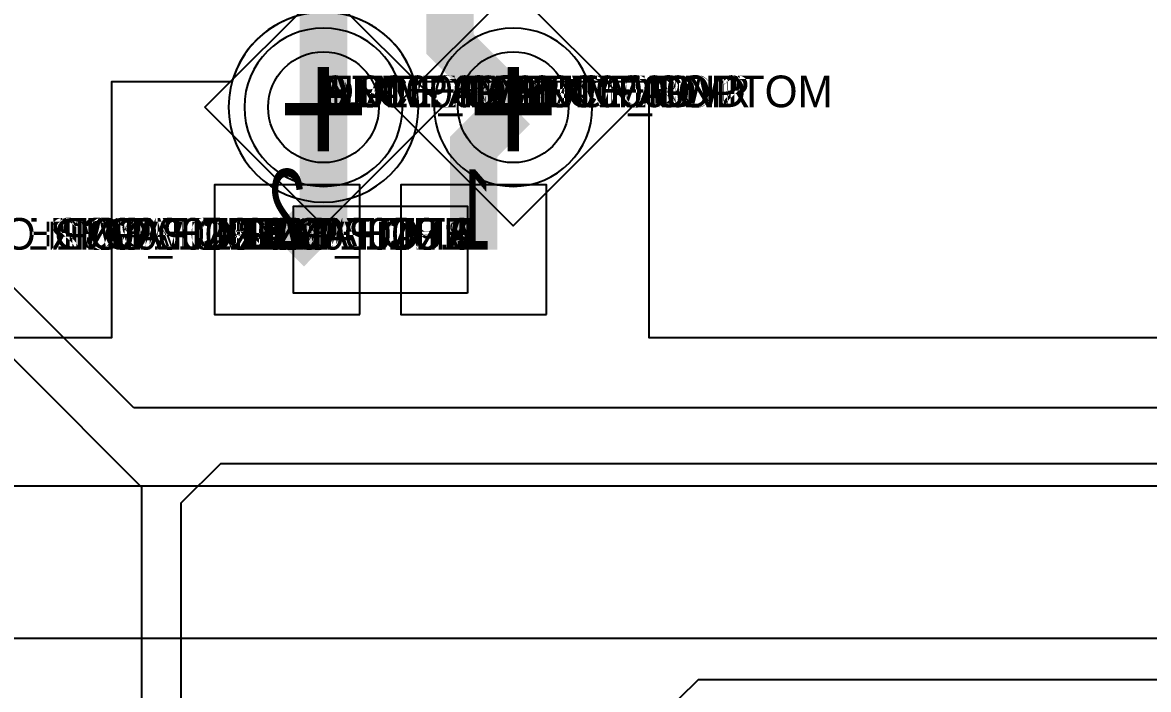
# Model space of a CAD drawing. Extents: x 0 to 323, y 0 to 320.
# Drawn here: x 31.1 to 38.22, y 32.97 to 37.19 of the extents above; entities that cross this region are included whole.
import ezdxf
from ezdxf.enums import TextEntityAlignment as Align

# ---------------------------------------------------------------- set-up
doc = ezdxf.new("R2010")
doc.units = 0
doc.header["$MEASUREMENT"] = 0
doc.layers.get('0').update_dxf_attribs({"linetype": 'CONTINUOUS'})
for name, color, linetype in [('CDN_FIGURES', 7, 'CONTINUOUS'), ('ETCH_BOTTOM', 7, 'CONTINUOUS'), ('ETCH_GND', 3, 'CONTINUOUS'), ('ETCH_INT1', 4, 'CONTINUOUS'), ('ETCH_INT2', 5, 'CONTINUOUS'), ('ETCH_PWR', 6, 'CONTINUOUS'), ('ETCH_TOP', 2, 'CONTINUOUS'), ('MANUFACTURING_NCLEGEND-1-6', 8, 'CONTINUOUS'), ('PACKAGE_GEOMETRY_ASSEMBLY_TOP', 11, 'CONTINUOUS'), ('PACKAGE_GEOMETRY_PIN_NUMBER', 9, 'CONTINUOUS')]:
    doc.layers.add(name, color=color, linetype=linetype)

# ---------------------------------------------------------------- blocks, each defined once
blk = doc.blocks.new('PAD_INFO')
for tag in ['SHAPE_TYPE', 'PAD_HEIGHT', 'PAD_LAYER', 'PAD_TYPE', 'PAD_WIDTH']:
    blk.add_attdef(tag, (0, 0), '', height=0.2)
at = {"flags": 2}
blk.add_attdef('CDN_TYPE', (0, 0), '', height=0.2, dxfattribs=at)
blk = doc.blocks.new('DRILL_INFO')
at = {"flags": 2}
blk.add_attdef('CDN_TYPE', (0, 0), '', height=0.2, dxfattribs=at)
for tag in ['FSHAPE', 'FCHAR', 'DRILL_HEIGHT', 'DIAMETER', 'PLATED', 'DRILL_WIDTH']:
    blk.add_attdef(tag, (0, 0), '', height=0.2)
blk = doc.blocks.new('VIA0700X0300')
at = {"layer": 'ETCH_BOTTOM'}
blk.add_circle((0, 0), 0.35, dxfattribs=at)
at = {"layer": 'ETCH_GND'}
blk.add_circle((0, 0), 0.35, dxfattribs=at)
at = {"layer": 'ETCH_INT1'}
blk.add_circle((0, 0), 0.35, dxfattribs=at)
at = {"layer": 'ETCH_INT2'}
blk.add_circle((0, 0), 0.35, dxfattribs=at)
at = {"layer": 'ETCH_PWR'}
blk.add_circle((0, 0), 0.35, dxfattribs=at)
at = {"layer": 'ETCH_TOP'}
blk.add_circle((0, 0), 0.35, dxfattribs=at)
ref = blk.add_blockref('PAD_INFO', (0, 0))
ref.add_attrib('PAD_LAYER', 'ETCH_TOP', (0, 0), dxfattribs={"height": 0.2})
ref.add_attrib('SHAPE_TYPE', 'NULL', (0, 0), dxfattribs={"height": 0.2})
ref.add_attrib('PAD_TYPE', 'ANTIPAD', (0, 0), dxfattribs={"height": 0.2})
ref.add_attrib('PAD_WIDTH', '0.000000', (0, 0), dxfattribs={"height": 0.2})
ref.add_attrib('PAD_HEIGHT', '0.000000', (0, 0), dxfattribs={"height": 0.2})
ref = blk.add_blockref('PAD_INFO', (0, 0))
ref.add_attrib('PAD_LAYER', 'ETCH_GND', (0, 0), dxfattribs={"height": 0.2})
ref.add_attrib('SHAPE_TYPE', 'NULL', (0, 0), dxfattribs={"height": 0.2})
ref.add_attrib('PAD_TYPE', 'ANTIPAD', (0, 0), dxfattribs={"height": 0.2})
ref.add_attrib('PAD_WIDTH', '0.000000', (0, 0), dxfattribs={"height": 0.2})
ref.add_attrib('PAD_HEIGHT', '0.000000', (0, 0), dxfattribs={"height": 0.2})
ref = blk.add_blockref('PAD_INFO', (0, 0))
ref.add_attrib('PAD_LAYER', 'ETCH_INT1', (0, 0), dxfattribs={"height": 0.2})
ref.add_attrib('SHAPE_TYPE', 'NULL', (0, 0), dxfattribs={"height": 0.2})
ref.add_attrib('PAD_TYPE', 'ANTIPAD', (0, 0), dxfattribs={"height": 0.2})
ref.add_attrib('PAD_WIDTH', '0.000000', (0, 0), dxfattribs={"height": 0.2})
ref.add_attrib('PAD_HEIGHT', '0.000000', (0, 0), dxfattribs={"height": 0.2})
ref = blk.add_blockref('PAD_INFO', (0, 0))
ref.add_attrib('PAD_LAYER', 'ETCH_INT2', (0, 0), dxfattribs={"height": 0.2})
ref.add_attrib('SHAPE_TYPE', 'NULL', (0, 0), dxfattribs={"height": 0.2})
ref.add_attrib('PAD_TYPE', 'ANTIPAD', (0, 0), dxfattribs={"height": 0.2})
ref.add_attrib('PAD_WIDTH', '0.000000', (0, 0), dxfattribs={"height": 0.2})
ref.add_attrib('PAD_HEIGHT', '0.000000', (0, 0), dxfattribs={"height": 0.2})
ref = blk.add_blockref('PAD_INFO', (0, 0))
ref.add_attrib('PAD_LAYER', 'ETCH_PWR', (0, 0), dxfattribs={"height": 0.2})
ref.add_attrib('SHAPE_TYPE', 'NULL', (0, 0), dxfattribs={"height": 0.2})
ref.add_attrib('PAD_TYPE', 'ANTIPAD', (0, 0), dxfattribs={"height": 0.2})
ref.add_attrib('PAD_WIDTH', '0.000000', (0, 0), dxfattribs={"height": 0.2})
ref.add_attrib('PAD_HEIGHT', '0.000000', (0, 0), dxfattribs={"height": 0.2})
ref = blk.add_blockref('PAD_INFO', (0, 0))
ref.add_attrib('PAD_LAYER', 'ETCH_BOTTOM', (0, 0), dxfattribs={"height": 0.2})
ref.add_attrib('SHAPE_TYPE', 'NULL', (0, 0), dxfattribs={"height": 0.2})
ref.add_attrib('PAD_TYPE', 'ANTIPAD', (0, 0), dxfattribs={"height": 0.2})
ref.add_attrib('PAD_WIDTH', '0.000000', (0, 0), dxfattribs={"height": 0.2})
ref.add_attrib('PAD_HEIGHT', '0.000000', (0, 0), dxfattribs={"height": 0.2})
ref = blk.add_blockref('PAD_INFO', (0, 0))
ref.add_attrib('PAD_LAYER', 'ETCH_TOP', (0, 0), dxfattribs={"height": 0.2})
ref.add_attrib('SHAPE_TYPE', 'NULL', (0, 0), dxfattribs={"height": 0.2})
ref.add_attrib('PAD_TYPE', 'THERMAL', (0, 0), dxfattribs={"height": 0.2})
ref.add_attrib('PAD_WIDTH', '0.000000', (0, 0), dxfattribs={"height": 0.2})
ref.add_attrib('PAD_HEIGHT', '0.000000', (0, 0), dxfattribs={"height": 0.2})
ref = blk.add_blockref('PAD_INFO', (0, 0))
ref.add_attrib('PAD_LAYER', 'ETCH_GND', (0, 0), dxfattribs={"height": 0.2})
ref.add_attrib('SHAPE_TYPE', 'NULL', (0, 0), dxfattribs={"height": 0.2})
ref.add_attrib('PAD_TYPE', 'THERMAL', (0, 0), dxfattribs={"height": 0.2})
ref.add_attrib('PAD_WIDTH', '0.000000', (0, 0), dxfattribs={"height": 0.2})
ref.add_attrib('PAD_HEIGHT', '0.000000', (0, 0), dxfattribs={"height": 0.2})
ref = blk.add_blockref('PAD_INFO', (0, 0))
ref.add_attrib('PAD_LAYER', 'ETCH_INT1', (0, 0), dxfattribs={"height": 0.2})
ref.add_attrib('SHAPE_TYPE', 'NULL', (0, 0), dxfattribs={"height": 0.2})
ref.add_attrib('PAD_TYPE', 'THERMAL', (0, 0), dxfattribs={"height": 0.2})
ref.add_attrib('PAD_WIDTH', '0.000000', (0, 0), dxfattribs={"height": 0.2})
ref.add_attrib('PAD_HEIGHT', '0.000000', (0, 0), dxfattribs={"height": 0.2})
ref = blk.add_blockref('PAD_INFO', (0, 0))
ref.add_attrib('PAD_LAYER', 'ETCH_INT2', (0, 0), dxfattribs={"height": 0.2})
ref.add_attrib('SHAPE_TYPE', 'NULL', (0, 0), dxfattribs={"height": 0.2})
ref.add_attrib('PAD_TYPE', 'THERMAL', (0, 0), dxfattribs={"height": 0.2})
ref.add_attrib('PAD_WIDTH', '0.000000', (0, 0), dxfattribs={"height": 0.2})
ref.add_attrib('PAD_HEIGHT', '0.000000', (0, 0), dxfattribs={"height": 0.2})
ref = blk.add_blockref('PAD_INFO', (0, 0))
ref.add_attrib('PAD_LAYER', 'ETCH_PWR', (0, 0), dxfattribs={"height": 0.2})
ref.add_attrib('SHAPE_TYPE', 'NULL', (0, 0), dxfattribs={"height": 0.2})
ref.add_attrib('PAD_TYPE', 'THERMAL', (0, 0), dxfattribs={"height": 0.2})
ref.add_attrib('PAD_WIDTH', '0.000000', (0, 0), dxfattribs={"height": 0.2})
ref.add_attrib('PAD_HEIGHT', '0.000000', (0, 0), dxfattribs={"height": 0.2})
ref = blk.add_blockref('PAD_INFO', (0, 0))
ref.add_attrib('PAD_LAYER', 'ETCH_BOTTOM', (0, 0), dxfattribs={"height": 0.2})
ref.add_attrib('SHAPE_TYPE', 'NULL', (0, 0), dxfattribs={"height": 0.2})
ref.add_attrib('PAD_TYPE', 'THERMAL', (0, 0), dxfattribs={"height": 0.2})
ref.add_attrib('PAD_WIDTH', '0.000000', (0, 0), dxfattribs={"height": 0.2})
ref.add_attrib('PAD_HEIGHT', '0.000000', (0, 0), dxfattribs={"height": 0.2})
ref = blk.add_blockref('PAD_INFO', (0, 0))
ref.add_attrib('PAD_LAYER', 'ETCH_TOP', (0, 0), dxfattribs={"height": 0.2})
ref.add_attrib('SHAPE_TYPE', 'CIRCLE', (0, 0), dxfattribs={"height": 0.2})
ref.add_attrib('PAD_TYPE', 'REGULAR', (0, 0), dxfattribs={"height": 0.2})
ref.add_attrib('PAD_WIDTH', '0.700000', (0, 0), dxfattribs={"height": 0.2})
ref.add_attrib('PAD_HEIGHT', '0.700000', (0, 0), dxfattribs={"height": 0.2})
ref = blk.add_blockref('PAD_INFO', (0, 0))
ref.add_attrib('PAD_LAYER', 'ETCH_GND', (0, 0), dxfattribs={"height": 0.2})
ref.add_attrib('SHAPE_TYPE', 'CIRCLE', (0, 0), dxfattribs={"height": 0.2})
ref.add_attrib('PAD_TYPE', 'REGULAR', (0, 0), dxfattribs={"height": 0.2})
ref.add_attrib('PAD_WIDTH', '0.700000', (0, 0), dxfattribs={"height": 0.2})
ref.add_attrib('PAD_HEIGHT', '0.700000', (0, 0), dxfattribs={"height": 0.2})
ref = blk.add_blockref('PAD_INFO', (0, 0))
ref.add_attrib('PAD_LAYER', 'ETCH_INT1', (0, 0), dxfattribs={"height": 0.2})
ref.add_attrib('SHAPE_TYPE', 'CIRCLE', (0, 0), dxfattribs={"height": 0.2})
ref.add_attrib('PAD_TYPE', 'REGULAR', (0, 0), dxfattribs={"height": 0.2})
ref.add_attrib('PAD_WIDTH', '0.700000', (0, 0), dxfattribs={"height": 0.2})
ref.add_attrib('PAD_HEIGHT', '0.700000', (0, 0), dxfattribs={"height": 0.2})
ref = blk.add_blockref('PAD_INFO', (0, 0))
ref.add_attrib('PAD_LAYER', 'ETCH_INT2', (0, 0), dxfattribs={"height": 0.2})
ref.add_attrib('SHAPE_TYPE', 'CIRCLE', (0, 0), dxfattribs={"height": 0.2})
ref.add_attrib('PAD_TYPE', 'REGULAR', (0, 0), dxfattribs={"height": 0.2})
ref.add_attrib('PAD_WIDTH', '0.700000', (0, 0), dxfattribs={"height": 0.2})
ref.add_attrib('PAD_HEIGHT', '0.700000', (0, 0), dxfattribs={"height": 0.2})
ref = blk.add_blockref('PAD_INFO', (0, 0))
ref.add_attrib('PAD_LAYER', 'ETCH_PWR', (0, 0), dxfattribs={"height": 0.2})
ref.add_attrib('SHAPE_TYPE', 'CIRCLE', (0, 0), dxfattribs={"height": 0.2})
ref.add_attrib('PAD_TYPE', 'REGULAR', (0, 0), dxfattribs={"height": 0.2})
ref.add_attrib('PAD_WIDTH', '0.700000', (0, 0), dxfattribs={"height": 0.2})
ref.add_attrib('PAD_HEIGHT', '0.700000', (0, 0), dxfattribs={"height": 0.2})
ref = blk.add_blockref('PAD_INFO', (0, 0))
ref.add_attrib('PAD_LAYER', 'ETCH_BOTTOM', (0, 0), dxfattribs={"height": 0.2})
ref.add_attrib('SHAPE_TYPE', 'CIRCLE', (0, 0), dxfattribs={"height": 0.2})
ref.add_attrib('PAD_TYPE', 'REGULAR', (0, 0), dxfattribs={"height": 0.2})
ref.add_attrib('PAD_WIDTH', '0.700000', (0, 0), dxfattribs={"height": 0.2})
ref.add_attrib('PAD_HEIGHT', '0.700000', (0, 0), dxfattribs={"height": 0.2})
ref = blk.add_blockref('DRILL_INFO', (0, 0))
ref.add_attrib('DIAMETER', '0.300000', (0, 0), dxfattribs={"height": 0.2})
ref.add_attrib('PLATED', 'PLATED', (0, 0), dxfattribs={"height": 0.2})
ref.add_attrib('FSHAPE', 'DIAMOND', (0, 0), dxfattribs={"height": 0.2})
ref.add_attrib('FCHAR', '+', (0, 0), dxfattribs={"height": 0.2})
ref.add_attrib('DRILL_WIDTH', '1.500000', (0, 0), dxfattribs={"height": 0.2})
ref.add_attrib('DRILL_HEIGHT', '1.500000', (0, 0), dxfattribs={"height": 0.2})
for tag in ['CDN_TYPE', 'PIN']:
    blk.add_attdef(tag, (0, 0), '', height=0.2)
at = {"flags": 2}
for tag in ['PSTKNAME', 'BBV']:
    blk.add_attdef(tag, (0, 0), '', height=0.2, dxfattribs=at)
blk = doc.blocks.new('FIGURE_DIAMOND')
at = {"layer": 'CDN_FIGURES'}
blk.add_lwpolyline([(-0.5, 0), (0, 0.5), (0.5, 0), (0, -0.5)], close=True, dxfattribs=at)
blk = doc.blocks.new('RC0920X0820TS')
at = {"layer": 'ETCH_TOP'}
blk.add_lwpolyline([(-0.46, -0.41), (-0.46, 0.41), (0.46, 0.41), (0.46, -0.41)], close=True, dxfattribs=at)
ref = blk.add_blockref('PAD_INFO', (0, 0))
ref.add_attrib('PAD_LAYER', 'ETCH_TOP', (0, 0), dxfattribs={"height": 0.2})
ref.add_attrib('SHAPE_TYPE', 'NULL', (0, 0), dxfattribs={"height": 0.2})
ref.add_attrib('PAD_TYPE', 'ANTIPAD', (0, 0), dxfattribs={"height": 0.2})
ref.add_attrib('PAD_WIDTH', '0.000000', (0, 0), dxfattribs={"height": 0.2})
ref.add_attrib('PAD_HEIGHT', '0.000000', (0, 0), dxfattribs={"height": 0.2})
ref = blk.add_blockref('PAD_INFO', (0, 0))
ref.add_attrib('PAD_LAYER', 'ETCH_GND', (0, 0), dxfattribs={"height": 0.2})
ref.add_attrib('SHAPE_TYPE', 'NULL', (0, 0), dxfattribs={"height": 0.2})
ref.add_attrib('PAD_TYPE', 'ANTIPAD', (0, 0), dxfattribs={"height": 0.2})
ref.add_attrib('PAD_WIDTH', '0.000000', (0, 0), dxfattribs={"height": 0.2})
ref.add_attrib('PAD_HEIGHT', '0.000000', (0, 0), dxfattribs={"height": 0.2})
ref = blk.add_blockref('PAD_INFO', (0, 0))
ref.add_attrib('PAD_LAYER', 'ETCH_INT1', (0, 0), dxfattribs={"height": 0.2})
ref.add_attrib('SHAPE_TYPE', 'NULL', (0, 0), dxfattribs={"height": 0.2})
ref.add_attrib('PAD_TYPE', 'ANTIPAD', (0, 0), dxfattribs={"height": 0.2})
ref.add_attrib('PAD_WIDTH', '0.000000', (0, 0), dxfattribs={"height": 0.2})
ref.add_attrib('PAD_HEIGHT', '0.000000', (0, 0), dxfattribs={"height": 0.2})
ref = blk.add_blockref('PAD_INFO', (0, 0))
ref.add_attrib('PAD_LAYER', 'ETCH_INT2', (0, 0), dxfattribs={"height": 0.2})
ref.add_attrib('SHAPE_TYPE', 'NULL', (0, 0), dxfattribs={"height": 0.2})
ref.add_attrib('PAD_TYPE', 'ANTIPAD', (0, 0), dxfattribs={"height": 0.2})
ref.add_attrib('PAD_WIDTH', '0.000000', (0, 0), dxfattribs={"height": 0.2})
ref.add_attrib('PAD_HEIGHT', '0.000000', (0, 0), dxfattribs={"height": 0.2})
ref = blk.add_blockref('PAD_INFO', (0, 0))
ref.add_attrib('PAD_LAYER', 'ETCH_PWR', (0, 0), dxfattribs={"height": 0.2})
ref.add_attrib('SHAPE_TYPE', 'NULL', (0, 0), dxfattribs={"height": 0.2})
ref.add_attrib('PAD_TYPE', 'ANTIPAD', (0, 0), dxfattribs={"height": 0.2})
ref.add_attrib('PAD_WIDTH', '0.000000', (0, 0), dxfattribs={"height": 0.2})
ref.add_attrib('PAD_HEIGHT', '0.000000', (0, 0), dxfattribs={"height": 0.2})
ref = blk.add_blockref('PAD_INFO', (0, 0))
ref.add_attrib('PAD_LAYER', 'ETCH_BOTTOM', (0, 0), dxfattribs={"height": 0.2})
ref.add_attrib('SHAPE_TYPE', 'NULL', (0, 0), dxfattribs={"height": 0.2})
ref.add_attrib('PAD_TYPE', 'ANTIPAD', (0, 0), dxfattribs={"height": 0.2})
ref.add_attrib('PAD_WIDTH', '0.000000', (0, 0), dxfattribs={"height": 0.2})
ref.add_attrib('PAD_HEIGHT', '0.000000', (0, 0), dxfattribs={"height": 0.2})
ref = blk.add_blockref('PAD_INFO', (0, 0))
ref.add_attrib('PAD_LAYER', 'ETCH_TOP', (0, 0), dxfattribs={"height": 0.2})
ref.add_attrib('SHAPE_TYPE', 'NULL', (0, 0), dxfattribs={"height": 0.2})
ref.add_attrib('PAD_TYPE', 'THERMAL', (0, 0), dxfattribs={"height": 0.2})
ref.add_attrib('PAD_WIDTH', '0.000000', (0, 0), dxfattribs={"height": 0.2})
ref.add_attrib('PAD_HEIGHT', '0.000000', (0, 0), dxfattribs={"height": 0.2})
ref = blk.add_blockref('PAD_INFO', (0, 0))
ref.add_attrib('PAD_LAYER', 'ETCH_GND', (0, 0), dxfattribs={"height": 0.2})
ref.add_attrib('SHAPE_TYPE', 'NULL', (0, 0), dxfattribs={"height": 0.2})
ref.add_attrib('PAD_TYPE', 'THERMAL', (0, 0), dxfattribs={"height": 0.2})
ref.add_attrib('PAD_WIDTH', '0.000000', (0, 0), dxfattribs={"height": 0.2})
ref.add_attrib('PAD_HEIGHT', '0.000000', (0, 0), dxfattribs={"height": 0.2})
ref = blk.add_blockref('PAD_INFO', (0, 0))
ref.add_attrib('PAD_LAYER', 'ETCH_INT1', (0, 0), dxfattribs={"height": 0.2})
ref.add_attrib('SHAPE_TYPE', 'NULL', (0, 0), dxfattribs={"height": 0.2})
ref.add_attrib('PAD_TYPE', 'THERMAL', (0, 0), dxfattribs={"height": 0.2})
ref.add_attrib('PAD_WIDTH', '0.000000', (0, 0), dxfattribs={"height": 0.2})
ref.add_attrib('PAD_HEIGHT', '0.000000', (0, 0), dxfattribs={"height": 0.2})
ref = blk.add_blockref('PAD_INFO', (0, 0))
ref.add_attrib('PAD_LAYER', 'ETCH_INT2', (0, 0), dxfattribs={"height": 0.2})
ref.add_attrib('SHAPE_TYPE', 'NULL', (0, 0), dxfattribs={"height": 0.2})
ref.add_attrib('PAD_TYPE', 'THERMAL', (0, 0), dxfattribs={"height": 0.2})
ref.add_attrib('PAD_WIDTH', '0.000000', (0, 0), dxfattribs={"height": 0.2})
ref.add_attrib('PAD_HEIGHT', '0.000000', (0, 0), dxfattribs={"height": 0.2})
ref = blk.add_blockref('PAD_INFO', (0, 0))
ref.add_attrib('PAD_LAYER', 'ETCH_PWR', (0, 0), dxfattribs={"height": 0.2})
ref.add_attrib('SHAPE_TYPE', 'NULL', (0, 0), dxfattribs={"height": 0.2})
ref.add_attrib('PAD_TYPE', 'THERMAL', (0, 0), dxfattribs={"height": 0.2})
ref.add_attrib('PAD_WIDTH', '0.000000', (0, 0), dxfattribs={"height": 0.2})
ref.add_attrib('PAD_HEIGHT', '0.000000', (0, 0), dxfattribs={"height": 0.2})
ref = blk.add_blockref('PAD_INFO', (0, 0))
ref.add_attrib('PAD_LAYER', 'ETCH_BOTTOM', (0, 0), dxfattribs={"height": 0.2})
ref.add_attrib('SHAPE_TYPE', 'NULL', (0, 0), dxfattribs={"height": 0.2})
ref.add_attrib('PAD_TYPE', 'THERMAL', (0, 0), dxfattribs={"height": 0.2})
ref.add_attrib('PAD_WIDTH', '0.000000', (0, 0), dxfattribs={"height": 0.2})
ref.add_attrib('PAD_HEIGHT', '0.000000', (0, 0), dxfattribs={"height": 0.2})
ref = blk.add_blockref('PAD_INFO', (0, 0))
ref.add_attrib('PAD_LAYER', 'ETCH_TOP', (0, 0), dxfattribs={"height": 0.2})
ref.add_attrib('SHAPE_TYPE', 'RECTANGLE', (0, 0), dxfattribs={"height": 0.2})
ref.add_attrib('PAD_TYPE', 'REGULAR', (0, 0), dxfattribs={"height": 0.2})
ref.add_attrib('PAD_WIDTH', '0.920000', (0, 0), dxfattribs={"height": 0.2})
ref.add_attrib('PAD_HEIGHT', '0.820000', (0, 0), dxfattribs={"height": 0.2})
ref = blk.add_blockref('PAD_INFO', (0, 0))
ref.add_attrib('PAD_LAYER', 'ETCH_GND', (0, 0), dxfattribs={"height": 0.2})
ref.add_attrib('SHAPE_TYPE', 'NULL', (0, 0), dxfattribs={"height": 0.2})
ref.add_attrib('PAD_TYPE', 'REGULAR', (0, 0), dxfattribs={"height": 0.2})
ref.add_attrib('PAD_WIDTH', '0.000000', (0, 0), dxfattribs={"height": 0.2})
ref.add_attrib('PAD_HEIGHT', '0.000000', (0, 0), dxfattribs={"height": 0.2})
ref = blk.add_blockref('PAD_INFO', (0, 0))
ref.add_attrib('PAD_LAYER', 'ETCH_INT1', (0, 0), dxfattribs={"height": 0.2})
ref.add_attrib('SHAPE_TYPE', 'NULL', (0, 0), dxfattribs={"height": 0.2})
ref.add_attrib('PAD_TYPE', 'REGULAR', (0, 0), dxfattribs={"height": 0.2})
ref.add_attrib('PAD_WIDTH', '0.000000', (0, 0), dxfattribs={"height": 0.2})
ref.add_attrib('PAD_HEIGHT', '0.000000', (0, 0), dxfattribs={"height": 0.2})
ref = blk.add_blockref('PAD_INFO', (0, 0))
ref.add_attrib('PAD_LAYER', 'ETCH_INT2', (0, 0), dxfattribs={"height": 0.2})
ref.add_attrib('SHAPE_TYPE', 'NULL', (0, 0), dxfattribs={"height": 0.2})
ref.add_attrib('PAD_TYPE', 'REGULAR', (0, 0), dxfattribs={"height": 0.2})
ref.add_attrib('PAD_WIDTH', '0.000000', (0, 0), dxfattribs={"height": 0.2})
ref.add_attrib('PAD_HEIGHT', '0.000000', (0, 0), dxfattribs={"height": 0.2})
ref = blk.add_blockref('PAD_INFO', (0, 0))
ref.add_attrib('PAD_LAYER', 'ETCH_PWR', (0, 0), dxfattribs={"height": 0.2})
ref.add_attrib('SHAPE_TYPE', 'NULL', (0, 0), dxfattribs={"height": 0.2})
ref.add_attrib('PAD_TYPE', 'REGULAR', (0, 0), dxfattribs={"height": 0.2})
ref.add_attrib('PAD_WIDTH', '0.000000', (0, 0), dxfattribs={"height": 0.2})
ref.add_attrib('PAD_HEIGHT', '0.000000', (0, 0), dxfattribs={"height": 0.2})
ref = blk.add_blockref('PAD_INFO', (0, 0))
ref.add_attrib('PAD_LAYER', 'ETCH_BOTTOM', (0, 0), dxfattribs={"height": 0.2})
ref.add_attrib('SHAPE_TYPE', 'NULL', (0, 0), dxfattribs={"height": 0.2})
ref.add_attrib('PAD_TYPE', 'REGULAR', (0, 0), dxfattribs={"height": 0.2})
ref.add_attrib('PAD_WIDTH', '0.000000', (0, 0), dxfattribs={"height": 0.2})
ref.add_attrib('PAD_HEIGHT', '0.000000', (0, 0), dxfattribs={"height": 0.2})
ref = blk.add_blockref('DRILL_INFO', (0, 0))
ref.add_attrib('DIAMETER', '0.000000', (0, 0), dxfattribs={"height": 0.2})
ref.add_attrib('PLATED', 'PLATED', (0, 0), dxfattribs={"height": 0.2})
ref.add_attrib('FSHAPE', 'NULL', (0, 0), dxfattribs={"height": 0.2})
ref.add_attrib('DRILL_WIDTH', '0.000000', (0, 0), dxfattribs={"height": 0.2})
ref.add_attrib('DRILL_HEIGHT', '0.000000', (0, 0), dxfattribs={"height": 0.2})
for tag in ['CDN_TYPE', 'PIN']:
    blk.add_attdef(tag, (0, 0), '', height=0.2)
at = {"flags": 2}
for tag in ['PSTKNAME', 'BBV']:
    blk.add_attdef(tag, (0, 0), '', height=0.2, dxfattribs=at)
blk = doc.blocks.new('F270')
at = {"layer": 'PACKAGE_GEOMETRY_ASSEMBLY_TOP'}
blk.add_lwpolyline([(0.04, -0.275), (1.14, -0.275), (1.14, 0.275), (0.04, 0.275)], close=True, dxfattribs=at)
at = {"layer": 'ETCH_TOP'}
ref = blk.add_blockref('RC0920X0820TS', (0, 0), dxfattribs=at)
ref.add_attrib('CDN_TYPE', 'PIN', (0, 0), dxfattribs={"height": 0.2})
ref.add_attrib('PIN', '1', (0, 0), dxfattribs={"height": 0.2})
ref = blk.add_blockref('RC0920X0820TS', (1.18, 0), dxfattribs=at)
ref.add_attrib('CDN_TYPE', 'PIN', (0, 0), dxfattribs={"height": 0.2})
ref.add_attrib('PIN', '2', (0, 0), dxfattribs={"height": 0.2})
at = {"flags": 2}
for tag in ['SYMBOL_TYPE', 'CDN_TYPE', 'REFDES']:
    blk.add_attdef(tag, (0, 0), '', height=0.2, dxfattribs=at)

msp = doc.modelspace()

# ---------------------------------------------------------------- linework, layer by layer
at = {"layer": 'ETCH_BOTTOM'}
for points, format in [([(55.7242, 35.193), (35.0601, 35.193), (35.0601, 36.8101), (33.5795, 36.8101), (33.5677, 36.8444, 0.714571), (32.4323, 36.8444), (32.4205, 36.8101), (31.6599, 36.8101), (31.6599, 35.193), (19.65, 35.193)], "xyb"), ([(33, 36.65, 0.3, 0.3, 0), (33, 35.98, 0.3, 0.3, 0), (32.77, 35.75, 0.3, 0.3, 0)], "xyseb"), ([(34.2, 36.65, 0.3, 0.3, 0), (33.95, 36.4, 0.3, 0.3, 0), (33.95, 35.75, 0.3, 0.3, 0)], "xyseb")]:
    msp.add_lwpolyline(points, format=format, dxfattribs=at)
msp.add_lwpolyline([(20.352, 34.257), (56.905, 34.257)], dxfattribs=at)
at = {"layer": 'ETCH_GND'}
msp.add_lwpolyline([(33.5001, 36.65, 1), (32.4999, 36.65, 1)], format="xyb", close=True, dxfattribs=at)
at = {"layer": 'ETCH_INT1'}
for points in [[(163.1622, 0.8499), (23.6878, 0.8499), (20.6567, 3.881), (16.885, 3.881), (16.885, 33.296), (50.3665, 33.296), (50.3665, 52.0593), (47.7915, 54.6343), (47.7915, 69.9281), (47.7999, 69.9305), (47.7999, 70.6695), (47.7915, 70.6719), (47.7915, 75.8657), (50.0843, 78.1585), (81.9415, 78.1585), (81.9415, 80.4157), (83.8843, 82.3585), (86.7415, 82.3585)], [(52.35, 20.6), (45.65, 20.6), (45.2, 20.15), (43.85, 20.15), (39.3, 24.7), (36.35, 24.7), (35.25, 25.8), (35.25, 32.914), (35.371, 33.035), (49.845, 33.035), (50.03, 32.85), (72.8906, 32.85)]]:
    msp.add_lwpolyline(points, dxfattribs=at)
msp.add_lwpolyline([(33.6001, 36.65, 1), (32.3999, 36.65, 1)], format="xyb", close=True, dxfattribs=at)
at = {"layer": 'ETCH_INT2'}
msp.add_lwpolyline([(33, 37.1501, 1), (33, 36.1499, 1)], format="xyb", close=True, dxfattribs=at)
at = {"layer": 'ETCH_PWR'}
msp.add_lwpolyline([(63.65, 30.6), (46.4, 30.6), (42.25, 34.75), (31.8, 34.75), (29.7, 36.85), (0.25, 36.85), (0.25, 117.35)], dxfattribs=at)
for points in [[(34.7001, 36.65, 1), (33.6999, 36.65, 1)], [(44.2, 20.95), (44, 21.15), (44, 21.4422, -0.508383), (44.1324, 21.5388, 1.370818), (44.1324, 22.4912, -0.508383), (44, 22.5878), (44, 25.3), (43.4, 25.9), (35.3, 25.9), (32.1, 29.1), (32.1, 34.15), (32.35, 34.4), (42, 34.4), (46.05, 30.35), (58.4, 30.35), (58.6, 30.15), (58.6, 26.9865, -0.739728), (58.4145, 26.9297, 0.96365), (57.5659, 26.4017, -0.575908), (57.4779, 26.25), (53.75, 26.25), (48.5, 21), (48.5, 20.95)]]:
    msp.add_lwpolyline(points, format="xyb", close=True, dxfattribs=at)
msp.add_lwpolyline([(15.4303, 36.5), (29.6, 36.5), (31.85, 34.25), (31.85, 29), (35.35, 25.5), (38.2035, 25.5, -0.438707), (38.3046, 25.3902, 1.086075), (39.3014, 25.3902, -0.438707), (39.4025, 25.5), (43.35, 25.5), (43.65, 25.2), (43.65, 20.55), (48.65, 20.55), (54, 25.9)], format="xyb", dxfattribs=at)
at = {"layer": 'ETCH_TOP'}
for points in [[(33, 37.72, 0.3, 0.3, 0), (33, 36.65, 0.3, 0.3, 0)], [(33.8, 37.72, 0.3, 0.3, 0), (33.8, 37.05, 0.3, 0.3, 0), (34.2, 36.65, 0.3, 0.3, 0)]]:
    msp.add_lwpolyline(points, format="xyseb", dxfattribs=at)

# ---------------------------------------------------------------- block references
at = {"xscale": -1}
msp.add_blockref('F270', (33.95, 35.75), dxfattribs=at)
at = {"layer": 'ETCH_TOP'}
for p in [(33, 36.65), (34.2, 36.65)]:
    msp.add_blockref('VIA0700X0300', p, dxfattribs=at)
at = {"layer": 'MANUFACTURING_NCLEGEND-1-6', "xscale": 1.5, "yscale": 1.5}
for p in [(33, 36.65), (34.2, 36.65)]:
    msp.add_blockref('FIGURE_DIAMOND', p, dxfattribs=at)

# ---------------------------------------------------------------- texts
at = {"layer": 'MANUFACTURING_NCLEGEND-1-6'}
for p in [(33, 36.65), (34.2, 36.65)]:
    msp.add_text('+', height=0.75, dxfattribs=at).set_placement(p, align=Align.MIDDLE_CENTER)
at = {"layer": 'PACKAGE_GEOMETRY_PIN_NUMBER', "text_generation_flag": 2, "width": 0.649606}
for s, p in [('2', (32.77, 35.75)), ('1', (33.95, 35.75))]:
    msp.add_text(s, height=0.508, dxfattribs=at).set_placement(p, align=Align.CENTER)

doc.saveas('drawing.dxf')
